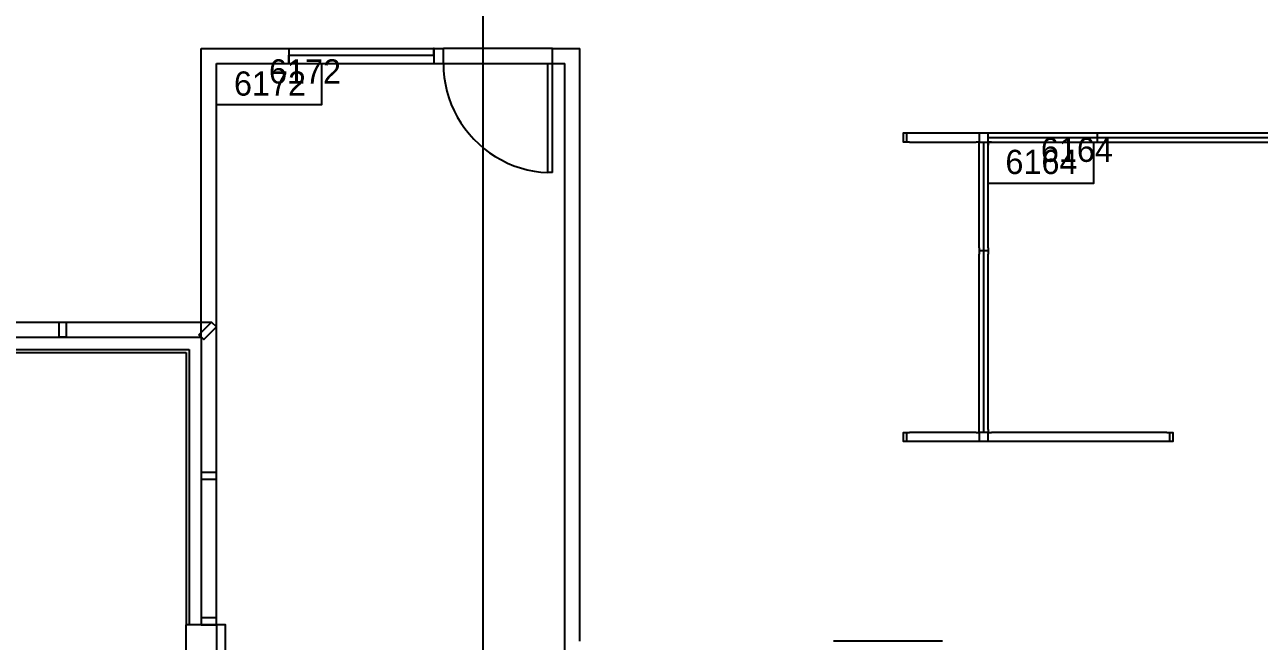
# Model space of a CAD drawing. Header units: millimetres. Extents: x 18694 to 89916, y 18694 to 89916.
# Drawn here: x 63821 to 74181, y 34252 to 39428 of the extents above; entities that cross this region are included whole.
import ezdxf

# ---------------------------------------------------------------- set-up
doc = ezdxf.new("R2010")
doc.units = ezdxf.units.MM
doc.layers.get('0').update_dxf_attribs({"linetype": 'CONTINUOUS'})
for name, color, linetype in [('E-B-FURR', 7, 'CONTINUOUS'), ('E-B-GLAZ', 7, 'CONTINUOUS'), ('E-B-MULL', 7, 'CONTINUOUS'), ('E-B-SHEL', 7, 'CONTINUOUS'), ('E-C-HEAD', 7, 'CONTINUOUS'), ('GRIDLN', 7, 'CONTINUOUS'), ('PANELS_201', 7, 'CONTINUOUS'), ('RMNUM', 7, 'CONTINUOUS')]:
    doc.layers.add(name, color=color, linetype=linetype)

msp = doc.modelspace()

# ---------------------------------------------------------------- linework, layer by layer
for p, q in [((68211.412421, 38185.93709), (68211.412421, 39100.33709)), ((68249.512421, 39100.33709), (68211.412421, 39100.33709)), ((68249.512421, 38185.93709), (68249.512421, 39100.33709)), ((68249.512421, 38185.93709), (68211.412421, 38185.93709))]:
    msp.add_line(p, q)
msp.add_lwpolyline([(67335.112421, 39100.33709), (67336.967828, 39042.115743), (67342.526518, 38984.13067), (67351.765934, 38926.617185), (67364.648581, 38869.808689), (67381.122177, 38813.935722), (67401.11987, 38759.225028), (67424.560505, 38705.898633), (67451.348956, 38654.172947), (67481.37651, 38604.257881), (67514.521309, 38556.356002), (67550.648845, 38510.661703), (67589.612506, 38467.360423), (67631.254169, 38426.627885), (67675.404845, 38388.62939), (67721.885361, 38353.519144), (67770.50709, 38321.43963), (67821.072717, 38292.521034), (67873.377035, 38266.880714), (67927.207784, 38244.622721), (67982.346508, 38225.837384), (68038.569444, 38210.600938), (68095.648427, 38198.975214), (68153.35182, 38191.007392), (68211.445452, 38186.729808)])
at = {"layer": 'E-B-FURR', "color": 6}
for p, q in [((65303.4, 39227.804577), (67336.703858, 39227.804577)), ((65303.4, 36804.6), (65303.4, 39227.804577)), ((67336.703858, 39100.804577), (67336.703858, 39227.804577)), ((68251.103858, 39227.804577), (68479.703858, 39227.804577)), ((68251.103858, 39100.804577), (68251.103858, 39227.804577)), ((68479.703858, 34252.423265), (68479.703858, 39227.804577)), ((65430.4, 39100.804577), (67336.703858, 39100.804577)), ((65430.4, 36891.188854), (65430.4, 39100.804577)), ((68251.103858, 39100.804577), (68352.703858, 39100.804577)), ((68352.703858, 33883.6), (68352.703858, 39100.804577)), ((62890.4, 36931.6), (65389.988854, 36931.6)), ((65430.4, 34391.6), (65430.4, 36891.188854))]:
    msp.add_line(p, q, dxfattribs=at)
msp.add_lwpolyline([(65938.4, 33883.6), (65938.4, 33959.8), (65506.6, 33959.8), (65506.6, 34391.6), (65430.4, 34391.6)], dxfattribs=at)
at = {"layer": 'E-B-GLAZ', "color": 8}
for p, q in [((62890.4, 36804.6), (65303.4, 36804.6)), ((65303.4, 36804.6), (65303.4, 34391.6)), ((62890.4, 36703), (65201.8, 36703)), ((62890.4, 36677.6), (65176.4, 36677.6)), ((65176.4, 36677.6), (65176.4, 34391.6)), ((65201.8, 36703), (65201.8, 34391.6))]:
    msp.add_line(p, q, dxfattribs=at)
msp.add_lwpolyline([(66036.390584, 39231.822146), (66036.390584, 39104.822146), (66036.390584, 39171.843754), (67255.590584, 39171.843754), (67255.590584, 39231.822146), (67255.590584, 39104.822146)], dxfattribs=at)
at = {"layer": 'E-B-MULL', "color": 8}
for points in [[(64111.619427, 36804.6), (64111.619427, 36931.6), (64168.769427, 36931.6), (64168.769427, 36804.6), (64111.619427, 36804.6), (64111.619427, 36804.6)], [(65283.194427, 36824.805573), (65389.988854, 36931.6), (65430.4, 36891.188854), (65323.605573, 36784.394427), (65283.194427, 36824.805573), (65283.194427, 36824.805573)], [(65303.4, 35612.819427), (65430.4, 35612.819427), (65430.4, 35669.969427), (65303.4, 35669.969427), (65303.4, 35612.819427), (65303.4, 35612.819427)], [(65303.4, 34391.6), (65430.4, 34391.6), (65430.4, 34448.75), (65303.4, 34448.75), (65303.4, 34391.6), (65303.4, 34391.6)]]:
    msp.add_lwpolyline(points, close=True, dxfattribs=at)
at = {"layer": 'E-B-SHEL', "color": 2}
for p, q in [((65430.4, 34391.6), (65176.4, 34391.6)), ((65176.4, 33883.6), (65176.4, 34391.6)), ((65430.4, 34391.6), (65430.4, 33883.6))]:
    msp.add_line(p, q, dxfattribs=at)
at = {"layer": 'E-C-HEAD', "color": 5}
for p, q in [((68251.103858, 39227.804577), (67336.703858, 39227.804577)), ((67336.703858, 39100.804577), (68251.103858, 39100.804577)), ((71522.180831, 34252.528142), (70607.780831, 34252.528142))]:
    msp.add_line(p, q, dxfattribs=at)
at = {"layer": 'GRIDLN', "color": 9}
msp.add_line((67665.6, 88696.8), (67665.6, 18694.4), dxfattribs=at)
at = {"layer": 'PANELS_201', "color": 6}
for points in [[(71247, 38442.9), (71221.6, 38442.9), (71196.2, 38442.9), (71196.2, 38519.1), (71247, 38519.1)], [(71221.6, 38519.1), (71221.6, 38442.9)], [(71247, 38519.1), (71805.8, 38519.1)], [(71247, 38442.9), (71805.8, 38442.9)], [(71805.8, 38519.1), (71831.2, 38519.1), (71831.2, 38442.9), (71805.8, 38442.9)], [(71831.2, 38519.1), (71907.4, 38519.1)], [(71831.2, 38417.5), (71831.2, 38442.9), (71907.4, 38442.9), (71907.4, 38417.5)], [(71869.3, 37528.5), (71869.3, 38442.9)], [(71932.8, 38442.9), (71907.4, 38442.9), (71907.4, 38519.1), (71932.8, 38519.1)], [(71907.4, 38481), (72821.8, 38481)], [(71932.8, 38519.1), (72796.4, 38519.1)], [(71932.8, 38442.9), (72796.4, 38442.9)], [(72796.4, 38519.1), (72847.2, 38519.1)], [(72796.4, 38442.9), (72847.2, 38442.9)], [(72821.8, 38519.1), (72821.8, 38442.9)], [(72821.8, 38481), (74345.8, 38481)], [(72847.2, 38519.1), (74320.4, 38519.1)], [(72847.2, 38442.9), (74320.4, 38442.9)], [(71831.2, 37553.9), (71831.2, 38417.5)], [(71907.4, 37553.9), (71907.4, 38417.5)], [(71831.2, 37553.9), (71831.2, 37503.1)], [(71907.4, 37528.5), (71831.2, 37528.5)], [(71869.3, 36004.5), (71869.3, 37528.5)], [(71907.4, 37553.9), (71907.4, 37503.1)], [(71831.2, 36029.9), (71831.2, 37503.1)], [(71907.4, 36029.9), (71907.4, 37503.1)], [(71247, 35928.3), (71221.6, 35928.3), (71196.2, 35928.3), (71196.2, 36004.5), (71247, 36004.5)], [(71221.6, 36004.5), (71221.6, 35928.3)], [(71805.8, 36004.5), (71247, 36004.5)], [(71805.8, 36004.5), (71831.2, 36004.5), (71831.2, 35928.3), (71805.8, 35928.3)], [(71907.4, 36029.9), (71907.4, 36004.5), (71831.2, 36004.5), (71831.2, 36029.9)], [(71932.8, 35928.3), (71907.4, 35928.3), (71907.4, 36004.5), (71932.8, 36004.5)], [(73406, 36004.5), (71932.8, 36004.5)], [(73406, 36004.5), (73431.4, 36004.5), (73456.8, 36004.5), (73456.8, 35928.3), (73406, 35928.3)], [(73431.4, 35928.3), (73431.4, 36004.5)], [(71805.8, 35928.3), (71247, 35928.3)], [(71907.4, 35928.3), (71831.2, 35928.3)], [(73406, 35928.3), (71932.8, 35928.3)]]:
    msp.add_lwpolyline(points, dxfattribs=at)
at = {"layer": 'RMNUM', "color": 30}
for points in [[(65430.4, 39100.804577), (66312.32897, 39100.804577), (66312.32897, 38753.90489), (65430.4, 38753.90489), (65430.4, 39100.804577)], [(71907.4, 38442.9), (72789.32897, 38442.9), (72789.32897, 38096.000313), (71907.4, 38096.000313), (71907.4, 38442.9)]]:
    msp.add_lwpolyline(points, dxfattribs=at)

# ---------------------------------------------------------------- texts
for s, p in [('6172', (65871.364498, 38934.16521)), ('6172', (65577.450212, 38832.56521)), ('6164', (72348.364498, 38276.260633)), ('6164', (72050.821641, 38174.660633))]:
    msp.add_text(s, height=203.2, dxfattribs=at).set_placement(p)

doc.saveas('drawing.dxf')
